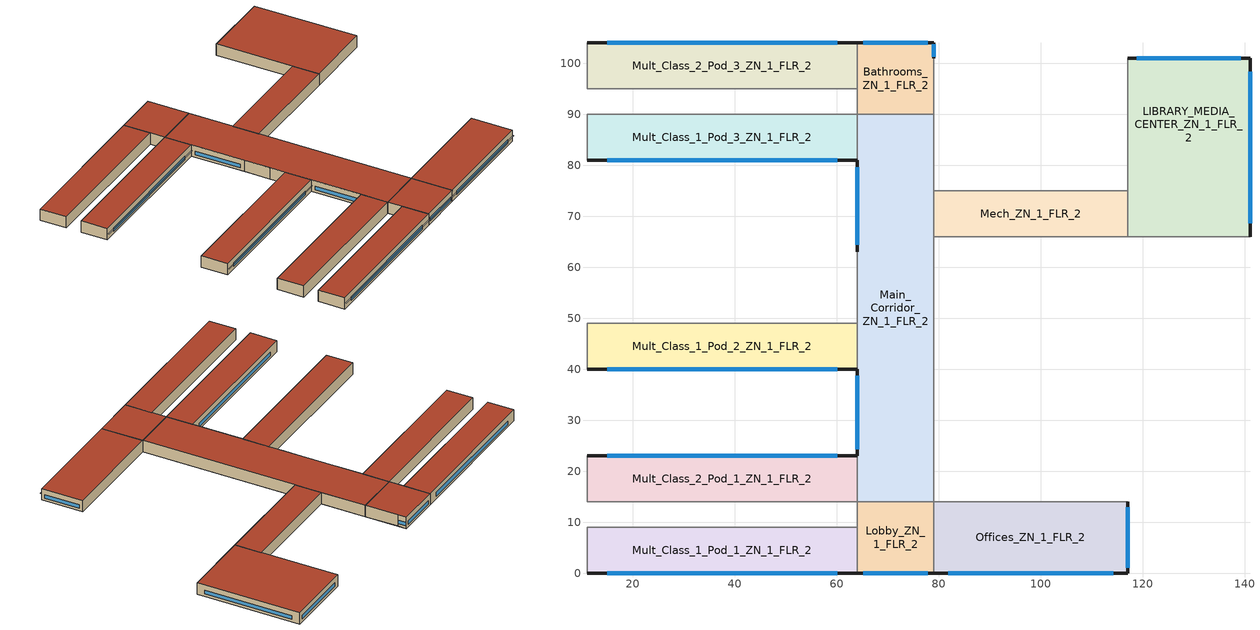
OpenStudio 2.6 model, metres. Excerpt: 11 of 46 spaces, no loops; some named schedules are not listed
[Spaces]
Bathrooms_ZN_1_FLR_2
 floor to Bathrooms_ZN_1_FLR_1: 79,104 79,90 64,90 64,104 z4
 wall outside (BTAP-Ext-Wall-Mass:U-0.247-:{ "cond"=>0.24} adj ext wall insulation): 79,101 79,104 64,104 z4:8
 wall to Auditorium_ZN_1_FLR_1: 79,90 79,101 z4:8
 wall to Mult_Class_2_Pod_3_ZN_1_FLR_2: 64,104 64,95 z4:8
 wall to Corridor_Pod_3_ZN_1_FLR_2: 64,95 64,90 z4:8
 wall to Main_Corridor_ZN_1_FLR_2: 64,90 79,90 z4:8
 window: 79,101.25 79,103.75 z4.88:6.17; 77.86,104 65.14,104 z4.87:6.15
 roof outside (BTAP-Ext-Roof-Metal:U-0.156-:{ "cond"=>0.138} adj roof insulation): 79,90 79,104 64,104 64,90 z8
Offices_ZN_1_FLR_2
 floor to Offices_ZN_1_FLR_1: 117,14 117,0 79,0 79,14 z4
 wall outside (BTAP-Ext-Wall-Mass:U-0.247-:{ "cond"=>0.24} adj ext wall insulation): 79,0 117,0 117,14 z4:8
 wall to Lobby_ZN_1_FLR_2: 79,14 79,0 z4:8
 wall to Gym_ZN_1_FLR_1: 117,14 79,14 z4:8
 window: 81.86,0 114.14,0 z4.87:6.14; 117,1.07 117,12.93 z4.87:6.15
 roof outside (BTAP-Ext-Roof-Metal:U-0.156-:{ "cond"=>0.138} adj roof insulation): 117,0 117,14 79,14 79,0 z8
Mech_ZN_1_FLR_2
 floor to Mech_ZN_1_FLR_1: 117,75 117,66 79,66 79,75 z4
 wall to Gym_ZN_1_FLR_1: 79,66 117,66 z4:8
 wall to Main_Corridor_ZN_1_FLR_2: 79,75 79,66 z4:8
 wall to Auditorium_ZN_1_FLR_1: 117,75 79,75 z4:8
 wall to LIBRARY_MEDIA_CENTER_ZN_1_FLR_2: 117,66 117,75 z4:8
 roof outside (BTAP-Ext-Roof-Metal:U-0.156-:{ "cond"=>0.138} adj roof insulation): 117,66 117,75 79,75 79,66 z8
LIBRARY_MEDIA_CENTER_ZN_1_FLR_2
 floor to Kitchen_ZN_1_FLR_1: 141,75 141,66 117,66 117,75 z4
 floor to Cafeteria_ZN_1_FLR_1: 141,101 141,75 117,75 117,101 z4
 wall outside (BTAP-Ext-Wall-Mass:U-0.247-:{ "cond"=>0.24} adj ext wall insulation): 141,66 141,101 117,101 z4:8
 wall to Auditorium_ZN_1_FLR_1: 117,101 117,75 z4:8
 wall to Aux_Gym_ZN_1_FLR_1: 117,66 141,66 z4:8
 window: 141,68.63 141,98.37 z4.87:6.14; 139.19,101 118.81,101 z4.87:6.15
 roof outside (BTAP-Ext-Roof-Metal:U-0.156-:{ "cond"=>0.138} adj roof insulation): 141,66 141,101 117,101 117,66 z8
Main_Corridor_ZN_1_FLR_2
 floor to Main_Corridor_ZN_1_FLR_1: 79,90 79,14 64,14 64,90 z4
 wall outside (BTAP-Ext-Wall-Mass:U-0.247-:{ "cond"=>0.24} adj ext wall insulation): 64,81 64,63 / 64,40 64,23 z4:8
 wall to Gym_ZN_1_FLR_1: 79,14 79,66 z4:8
 wall to Mult_Class_1_Pod_2_ZN_1_FLR_2: 64,49 64,40 z4:8
 wall to Auditorium_ZN_1_FLR_1: 79,75 79,90 z4:8
 wall to Corridor_Pod_2_ZN_1_FLR_2: 64,54 64,49 z4:8
 wall to Mult_Class_2_Pod_1_ZN_1_FLR_2: 64,23 64,14 z4:8
 wall to Mult_Class_2_Pod_2_ZN_1_FLR_2: 64,63 64,54 z4:8
 wall to Mult_Class_1_Pod_3_ZN_1_FLR_2: 64,90 64,81 z4:8
 wall to Lobby_ZN_1_FLR_2: 64,14 79,14 z4:8
 window: 64,38.71 64,24.29 / 64,79.64 64,64.36 z4.87:6.15
 roof outside (BTAP-Ext-Roof-Metal:U-0.156-:{ "cond"=>0.138} adj roof insulation): 79,14 79,90 64,90 64,14 z8
Mult_Class_2_Pod_1_ZN_1_FLR_2
 floor to Mult_Class_2_Pod_1_ZN_1_FLR_1: 64,23 64,14 11,14 11,23 z4
 wall outside (BTAP-Ext-Wall-Mass:U-0.247-:{ "cond"=>0.24} adj ext wall insulation): 64,23 11,23 z4:8
 wall to Corridor_Pod_1_ZN_1_FLR_2: 11,14 64,14 z4:8
 wall to Corner_Class_2_Pod_1_ZN_1_FLR_2: 11,23 11,14 z4:8
 window: 60.02,23 14.98,23 z4.87:6.14
 roof outside (BTAP-Ext-Roof-Metal:U-0.156-:{ "cond"=>0.138} adj roof insulation): 64,14 64,23 11,23 11,14 z8
Mult_Class_1_Pod_1_ZN_1_FLR_2
 floor to Mult_Class_1_Pod_1_ZN_1_FLR_1: 64,9 64,0 11,0 11,9 z4
 wall outside (BTAP-Ext-Wall-Mass:U-0.247-:{ "cond"=>0.24} adj ext wall insulation): 11,0 64,0 z4:8
 wall to Lobby_ZN_1_FLR_2: 64,0 64,9 z4:8
 wall to Corridor_Pod_1_ZN_1_FLR_2: 64,9 11,9 z4:8
 wall to Corner_Class_1_Pod_1_ZN_1_FLR_2: 11,9 11,0 z4:8
 window: 14.98,0 60.02,0 z4.87:6.14
 roof outside (BTAP-Ext-Roof-Metal:U-0.156-:{ "cond"=>0.138} adj roof insulation): 64,0 64,9 11,9 11,0 z8
Mult_Class_1_Pod_2_ZN_1_FLR_2
 floor to Mult_Class_1_Pod_2_ZN_1_FLR_1: 64,49 64,40 11,40 11,49 z4
 wall outside (BTAP-Ext-Wall-Mass:U-0.247-:{ "cond"=>0.24} adj ext wall insulation): 11,40 64,40 z4:8
 wall to Corner_Class_1_Pod_2_ZN_1_FLR_2: 11,49 11,40 z4:8
 wall to Corridor_Pod_2_ZN_1_FLR_2: 64,49 11,49 z4:8
 window: 14.98,40 60.02,40 z4.87:6.14
 roof outside (BTAP-Ext-Roof-Metal:U-0.156-:{ "cond"=>0.138} adj roof insulation): 64,40 64,49 11,49 11,40 z8
Mult_Class_1_Pod_3_ZN_1_FLR_2
 floor to Mult_Class_1_Pod_3_ZN_1_FLR_1: 64,90 64,81 11,81 11,90 z4
 wall outside (BTAP-Ext-Wall-Mass:U-0.247-:{ "cond"=>0.24} adj ext wall insulation): 11,81 64,81 z4:8
 wall to Corridor_Pod_3_ZN_1_FLR_2: 64,90 11,90 z4:8
 wall to Corner_Class_1_Pod_3_ZN_1_FLR_2: 11,90 11,81 z4:8
 window: 14.98,81 60.02,81 z4.87:6.14
 roof outside (BTAP-Ext-Roof-Metal:U-0.156-:{ "cond"=>0.138} adj roof insulation): 64,81 64,90 11,90 11,81 z8
Mult_Class_2_Pod_3_ZN_1_FLR_2
 floor to Mult_Class_2_Pod_3_ZN_1_FLR_1: 64,104 64,95 11,95 11,104 z4
 wall outside (BTAP-Ext-Wall-Mass:U-0.247-:{ "cond"=>0.24} adj ext wall insulation): 64,104 11,104 z4:8
 wall to Corner_Class_2_Pod_3_ZN_1_FLR_2: 11,104 11,95 z4:8
 wall to Corridor_Pod_3_ZN_1_FLR_2: 11,95 64,95 z4:8
 window: 60.02,104 14.98,104 z4.87:6.14
 roof outside (BTAP-Ext-Roof-Metal:U-0.156-:{ "cond"=>0.138} adj roof insulation): 64,95 64,104 11,104 11,95 z8
Lobby_ZN_1_FLR_2
 floor to Lobby_ZN_1_FLR_1: 79,14 79,0 64,0 64,14 z4
 wall outside (BTAP-Ext-Wall-Mass:U-0.247-:{ "cond"=>0.24} adj ext wall insulation): 64,0 79,0 z4:8
 wall to Corridor_Pod_1_ZN_1_FLR_2: 64,14 64,9 z4:8
 window: 65.14,0 77.86,0 z4.87:6.15
 roof outside (BTAP-Ext-Roof-Metal:U-0.156-:{ "cond"=>0.138} adj roof insulation): 79,0 79,14 64,14 64,0 z8
shading: 116.97,0 79.03,0 79.03,-0.52 116.97,-0.52 z6.26; 63.97,81 11.03,81 11.03,80.48 63.97,80.48 z6.26; 63.97,40 11.03,40 11.03,39.48 63.97,39.48 z6.26; 78.97,0 64.03,0 64.03,-0.52 78.97,-0.52 z6.26; 63.97,0 11.03,0 11.03,-0.52 63.97,-0.52 z6.26
[Site]
Montreal-Trudeau Intl AP: Latitude {deg}=45.471; Longitude {deg}=-73.741; Time Zone {hr}=-5; Elevation {m}=36; Terrain=City
[Building]
SecondarySchool-CAN_QC_Montreal-Trudeau.Intl.AP.716270_CWEC2016.epw created: 2019-07-24 20:40:34 +0000: North Axis {deg}=0; Default Construction Set=BTAP-Mass at hdd = 4400.0 adj ext wall insulation adj roof insulation; Standards Number of Stories=2; Standards Number of Above Ground Stories=2; Standards Building Type=NECB2017_SecondarySchool
[ClimateZones]
Climate Zone Institution Name 1=ASHRAE; Climate Zone Document Name 1=ANSI/ASHRAE Standard 169; Climate Zone Document Year 1=2006; Climate Zone Institution Name 2=CEC; Climate Zone Document Name 2=California Climate Zone Descriptions; Climate Zone Document Year 2=1995
[Site:WaterMainsTemperature]
Calculation Method=Correlation; Annual Average Outdoor Air Temperature {C}=7.6; Maximum Difference In Monthly Average Outdoor Air Temperatures {deltaC}=31.3
[Site:GroundTemperature:BuildingSurface]
19.527, 19.502, 19.536, 19.598, 20.002, 21.64, 22.225, 22.375, 21.449, 20.121, 19.802, 19.633
[SizingPeriod:DesignDay] Barometric Pressure {Pa}=100893; Sky Clearness=0; Rain Indicator=0; Snow Indicator=0; Day of Month=21; Daylight Saving Time Indicator=0; Humidity Indicating Type=Wetbulb; Dry-Bulb Temperature Range Modifier Type=DefaultMultipliers
Name | Maximum Dry-Bulb Temperature {C} | Daily Dry-Bulb Temperature Range {deltaC} | Humidity Indicating Conditions at Maximum Dry-Bulb | Wind Speed {m/s} | Wind Direction {deg} | Month | Day Type | Solar Model Indicator | ASHRAE Taub | ASHRAE Taud
Montreal-Trudeau Intl AP Ann Htg 99.6% Condns DB | -23.1 | 0 | -23.1 | 4.2 | 250 | 1 | WinterDesignDay | ASHRAEClearSky
Montreal-Trudeau Intl AP Ann Clg .4% Condns DB=>MWB | 30 | 8.9 | 22.1 | 5.3 | 220 | 7 | SummerDesignDay | ASHRAETau | 0.431 | 2.246
[Material:NoMass] Roughness=Smooth; Thermal Absorptance=0.9; Solar Absorptance=0.7
Name | Thermal Resistance {m2-K/W} | Visible Absorptance
Typical Carpet Pad | 0.21648 | 0.8
Typical Insulation 1 | 5.20402 | 0.7
Typical Insulation 2 | 3.77764 | 0.7
Typical Insulation 3 | 6.41024 | 0.7
Typical Carpet Pad 2 | 1.25503 | 0.8
Typical Carpet Pad 3 | 3.45515 | 0.8
Typical Insulation 4 | 0.526298 | 0.7
Typical Insulation 5 | 0.526316 | 0.7
Typical Insulation 6 R-22.12_R-value 23.0 (ft^2*h*R/Btu) | 4.05053 | 0.7
Typical Insulation 6 R-41.15_R-value 37.0 (ft^2*h*R/Btu) | 6.51608 | 0.7
[Material]
Name | Roughness | Thickness {m} | Conductivity {W/m-K} | Density {kg/m3} | Specific Heat {J/kg-K} | Thermal Absorptance | Solar Absorptance | Visible Absorptance
100mm Normalweight concrete floor | MediumSmooth | 0.1016 | 2.31 | 2322 | 832
G01 13mm gypsum board | Smooth | 0.0127 | 0.16 | 800 | 1090 | 0.9 | 0.7 | 0.5
G05 25mm wood | MediumSmooth | 0.0254 | 0.15 | 608 | 1630 | 0.9 | 0.5 | 0.5
4 in. Normalweight Concrete Floor | MediumRough | 0.1016 | 2.31 | 2322 | 832 | 0.9 | 0.7 | 0.7
1IN Stucco; 1IN Stucco 1 | Smooth | 0.0253 | 0.6918 | 1858 | 837 | 0.9 | 0.7 | 0.92
8IN CONCRETE HW RefBldg; 8IN CONCRETE HW RefBldg 1 | Rough | 0.2032 | 1.311 | 2240 | 836.8 | 0.9 | 0.7 | 0.7
1/2IN Gypsum; 1/2IN Gypsum 1 | Smooth | 0.0127 | 0.16 | 784.9 | 830 | 0.9 | 0.4 | 0.4
Metal Roof Surface; F08 Metal surface; Metal Roof Surface 1 | Smooth | 0.0008 | 45.28 | 7824 | 500 | 0.9 | 0.7 | 0.7
6 in. Normalweight Concrete Floor | MediumRough | 0.1524 | 2.31 | 2322 | 832 | 0.9 | 0.7 | 0.7
[Construction]
BTAP-Int-Floor: 100mm Normalweight concrete floor, Typical Carpet Pad
BTAP-Int-Wall: G01 13mm gypsum board, G01 13mm gypsum board
BTAP-Int-Ceiling: Typical Carpet Pad, 100mm Normalweight concrete floor
BTAP-Ext-DaylightDiffuser: SimpleGlazing
BTAP-Int-Door: G05 25mm wood
BTAP-Ext-Floor-Mass:U-0.183: Typical Insulation 1, 4 in. Normalweight Concrete Floor, Typical Carpet Pad
BTAP-Ext-Wall-Mass:U-0.247: 1IN Stucco, 8IN CONCRETE HW RefBldg, Typical Insulation 2, 1/2IN Gypsum
BTAP-Ext-Roof-Metal:U-0.156: Metal Roof Surface, Typical Insulation 3
BTAP-Grnd-Floor-Mass:U-0.757: 6 in. Normalweight Concrete Floor, Typical Carpet Pad 2
BTAP-Grnd-Roof-Mass:U-0.284: 6 in. Normalweight Concrete Floor, Typical Carpet Pad 3
BTAP-Ext-Door:U-1.9000000000000001: F08 Metal surface, Typical Insulation 4
BTAP-Ext-OverHeadDoor:U-1.9000000000000001: Typical Insulation 5
BTAP-Ext-DaylightDiffuser:U=0.190 SHGC=0.600: SimpleGlazing:U=0.190 SHGC=0.600
BTAP-Ext-Wall-Mass:U-0.247-:{ "cond"=>0.24} adj ext wall insulation: 1IN Stucco 1, 8IN CONCRETE HW RefBldg 1, Typical Insulation 6 R-22.12_R-value 23.0 (ft^2*h*R/Btu), 1/2IN Gypsum 1
BTAP-Ext-Roof-Metal:U-0.156-:{ "cond"=>0.138} adj roof insulation: Metal Roof Surface 1, Typical Insulation 6 R-41.15_R-value 37.0 (ft^2*h*R/Btu)
[DefaultConstructionSet] Default Interior Surface Constructions=Default Surface Constructions 2; Default Ground Contact Surface Constructions=BTAP-Mass at hdd = 4400.0 1; Default Exterior SubSurface Constructions=BTAP-Mass at hdd = 4400.0; Default Interior SubSurface Constructions=Default Sub Surface Constructions 2; Interior Partition Construction=BTAP-Int-Door
Name | Default Exterior Surface Constructions
BTAP-Mass at hdd = 4400.0 | BTAP-Mass at hdd = 4400.0
BTAP-Mass at hdd = 4400.0 adj ext wall insulation adj roof insulation | BTAP-Mass at hdd = 4400.0 adj ext wall insulation adj roof insulation
[DefaultSurfaceConstructions]
Name | Floor Construction | Wall Construction | Roof Ceiling Construction
Default Surface Constructions 2 | BTAP-Int-Floor | BTAP-Int-Wall | BTAP-Int-Ceiling
BTAP-Mass at hdd = 4400.0; BTAP-Mass at hdd = 4400.0 adj ext wall insulation adj roof insulation | BTAP-Ext-Floor-Mass:U-0.183 | BTAP-Ext-Wall-Mass:U-0.247 | BTAP-Ext-Roof-Metal:U-0.156
BTAP-Mass at hdd = 4400.0 1 | BTAP-Grnd-Floor-Mass:U-0.757 | BTAP-Grnd-Roof-Mass:U-0.284 | BTAP-Grnd-Roof-Mass:U-0.284
[DefaultSubSurfaceConstructions]
Name | Fixed Window Construction | Operable Window Construction | Door Construction | Glass Door Construction | Overhead Door Construction | Skylight Construction | Tubular Daylight Dome Construction | Tubular Daylight Diffuser Construction
Default Sub Surface Constructions 2 | BTAP-Ext-DaylightDiffuser | BTAP-Ext-DaylightDiffuser | BTAP-Int-Door
BTAP-Mass at hdd = 4400.0 | BTAP-Ext-DaylightDiffuser:U=0.190 SHGC=0.600 | BTAP-Ext-DaylightDiffuser:U=0.190 SHGC=0.600 | BTAP-Ext-Door:U-1.9000000000000001 | BTAP-Ext-DaylightDiffuser:U=0.190 SHGC=0.600 | BTAP-Ext-OverHeadDoor:U-1.9000000000000001 | BTAP-Ext-DaylightDiffuser:U=0.190 SHGC=0.600 | BTAP-Ext-DaylightDiffuser:U=0.190 SHGC=0.600 | BTAP-Ext-DaylightDiffuser:U=0.190 SHGC=0.600
[WindowMaterial:SimpleGlazingSystem] Solar Heat Gain Coefficient=0.6; Visible Transmittance=0.21
Name | U-Factor {W/m2-K}
SimpleGlazing | 2.2
SimpleGlazing:U=0.190 SHGC=0.600 | 1.9
[Space] Building Story=Building Story 2; Part of Total Floor Area=Yes
Name | Space Type | Thermal Zone
Bathrooms_ZN_1_FLR_2 | Space Function Washroom - other-sch-D | WET_ST=Washroom - other-sch-D_FL=Building Story 2_SCHD
LIBRARY_MEDIA_CENTER_ZN_1_FLR_2 | Space Function Library reading area | ALL_ST=Library reading area_FL=Building Story 2_SCH=C
Mult_Class_1_Pod_3_ZN_1_FLR_2; Mult_Class_1_Pod_1_ZN_1_FLR_2; Mult_Class_1_Pod_2_ZN_1_FLR_2 | Space Function Classroom/Lecture hall/Training room other | ALL_ST=Classroom/Lecture hall/Training room other_FL=Building Story 2_SCH=D 1
Offices_ZN_1_FLR_2 | Space Function Office enclosed <= 25 m2 | ALL_ST=Office enclosed <= 25 m2_FL=Building Story 2_SCH=A
Mult_Class_2_Pod_3_ZN_1_FLR_2; Mult_Class_2_Pod_1_ZN_1_FLR_2 | Space Function Classroom/Lecture hall/Training room other | ALL_ST=Classroom/Lecture hall/Training room other_FL=Building Story 2_SCH=D 2
Mech_ZN_1_FLR_2 | Space Function Electrical/Mechanical room-sch-D | WILD_ST=Electrical/Mechanical room-sch-D_FL=Building Story 2_SCH=D
Main_Corridor_ZN_1_FLR_2 | Space Function Corridor/Transition area other-sch-D | WILD_ST=Corridor/Transition area other-sch-D_FL=Building Story 2_SCH=D
Lobby_ZN_1_FLR_2 | Space Function Lobby - other | ALL_ST=Lobby - other_FL=Building Story 2_SCH=C
[BuildingStory]
Building Story 2: Nominal Z Coordinate {m}=4
[SpaceType] Standards Building Type=Space Function
Name | Default Schedule Set | Design Specification Outdoor Air Object | Standards Space Type
Space Function Washroom - other-sch-D | Space Function Washroom - other-sch-D Schedule Set | Space Function Washroom - other-sch-D Ventilation | Washroom - other-sch-D
Space Function Classroom/Lecture hall/Training room other | Space Function Classroom/Lecture hall/Training room other Schedule Set | Space Function Classroom/Lecture hall/Training room other Ventilation | Classroom/Lecture hall/Training room other
Space Function Corridor/Transition area other-sch-D | Space Function Corridor/Transition area other-sch-D Schedule Set | Space Function Corridor/Transition area other-sch-D Ventilation | Corridor/Transition area other-sch-D
Space Function Library reading area | Space Function Library reading area Schedule Set | Space Function Library reading area Ventilation | Library reading area
Space Function Lobby - other | Space Function Lobby - other Schedule Set | Space Function Lobby - other Ventilation | Lobby - other
Space Function Electrical/Mechanical room-sch-D | Space Function Electrical/Mechanical room-sch-D Schedule Set | Space Function Electrical/Mechanical room-sch-D Ventilation | Electrical/Mechanical room-sch-D
Space Function Office enclosed <= 25 m2 | Space Function Office enclosed <= 25 m2 Schedule Set | Space Function Office enclosed <= 25 m2 Ventilation | Office enclosed <= 25 m2
[People:Definition]
Space Function Library reading area People Definition: Number of People Calculation Method=People/Area; People per Space Floor Area {person/m2}=0.0500182; Fraction Radiant=0.3
[People] Work Efficiency Schedule=Work Efficiency Schedule; Clothing Insulation Schedule=Clothing Schedule; Air Velocity Schedule=Air Velocity Schedule; Multiplier=1
Name | People Definition | Space or SpaceType
Space Function Classroom/Lecture hall/Training room other People | Space Function Classroom/Lecture hall/Training room other People Definition | Space Function Classroom/Lecture hall/Training room other
Space Function Library reading area People | Space Function Library reading area People Definition | Space Function Library reading area
Space Function Washroom - other-sch-D People | Space Function Washroom - other-sch-D People Definition | Space Function Washroom - other-sch-D
[Lights:Definition]
Space Function Library reading area Lights Definition-new: Design Level Calculation Method=Watts/Area; Watts per Space Floor Area {W/m2}=10.3; Fraction Radiant=0.5; Fraction Visible=0.2
[Lights] Fraction Replaceable=1
Name | Lights Definition | Space or SpaceType
Space Function Classroom/Lecture hall/Training room other Lights | Space Function Classroom/Lecture hall/Training room other Lights Definition-new | Space Function Classroom/Lecture hall/Training room other
Space Function Library reading area Lights | Space Function Library reading area Lights Definition-new | Space Function Library reading area
Space Function Washroom - other-sch-D Lights | Space Function Washroom - other-sch-D Lights Definition-new | Space Function Washroom - other-sch-D
[ElectricEquipment:Definition]
Space Function Library reading area Elec Equip Definition - 30.0 percent reduction: Design Level Calculation Method=Watts/Area; Watts per Space Floor Area {W/m2}=0.700254; Fraction Radiant=0.5
[ElectricEquipment]
Name | Electric Equipment Definition | Space or SpaceType
Space Function Library reading area Elec Equip 30.0 percent reduction | Space Function Library reading area Elec Equip Definition - 30.0 percent reduction | Space Function Library reading area
Space Function Washroom - other-sch-D Elec Equip 30.0 percent reduction | Space Function Washroom - other-sch-D Elec Equip Definition - 30.0 percent reduction | Space Function Washroom - other-sch-D
[DesignSpecification:OutdoorAir] Outdoor Air Method=Sum; Outdoor Air Flow per Person {m3/s-person}=0; Outdoor Air Flow Rate {m3/s}=0; Outdoor Air Flow Air Changes per Hour {1/hr}=0
Name | Outdoor Air Flow per Floor Area {m3/s-m2}
Space Function Classroom/Lecture hall/Training room other Ventilation | 0.00278384
Space Function Library reading area Ventilation | 0.0008636
Space Function Washroom - other-sch-D Ventilation | 0.0003048
[DefaultScheduleSet] People Activity Level Schedule=NECB-Activity; Infiltration Schedule=Always On
Name | Number of People Schedule | Lighting Schedule | Electric Equipment Schedule
Space Function Classroom/Lecture hall/Training room other Schedule Set; Space Function Washroom - other-sch-D Schedule Set | NECB-D-Occupancy | NECB-D-Occupancy-NECB-D-Lighting-0.5-0.0-0.67-Light Ruleset | NECB-D-Electric-Equipment
Space Function Library reading area Schedule Set | NECB-C-Occupancy | NECB-C-Occupancy-NECB-C-Lighting-0.0-0.0-0.67-Light Ruleset | NECB-C-Electric-Equipment
[ThermostatSetpoint:DualSetpoint]
Name | Heating Setpoint Temperature Schedule | Cooling Setpoint Temperature Schedule
Space Function Washroom - other-sch-D Thermostat 6; Space Function Classroom/Lecture hall/Training room other Thermostat 51; Space Function Classroom/Lecture hall/Training room other Thermostat 52; Space Function Corridor/Transition area other-sch-D Thermostat 17; Space Function Electrical/Mechanical room-sch-D Thermostat 6 | NECB-D-Thermostat Setpoint-Heating | NECB-D-Thermostat Setpoint-Cooling
Space Function Lobby - other Thermostat 6; Space Function Library reading area Thermostat 3 | NECB-C-Thermostat Setpoint-Heating | NECB-C-Thermostat Setpoint-Cooling
Space Function Office enclosed <= 25 m2 Thermostat 6 | NECB-A-Thermostat Setpoint-Heating | NECB-A-Thermostat Setpoint-Cooling
[SpaceInfiltration:DesignFlowRate] Schedule=Always On Discrete; Design Flow Rate Calculation Method=Flow/ExteriorArea; Flow per Exterior Surface Area {m3/s-m2}=0.0001289; Constant Term Coefficient=0; Temperature Term Coefficient=0; Velocity Term Coefficient=0.224; Velocity Squared Term Coefficient=0
Name | Space or SpaceType
Bathrooms_ZN_1_FLR_2 Infiltration | Bathrooms_ZN_1_FLR_2
LIBRARY_MEDIA_CENTER_ZN_1_FLR_2 Infiltration | LIBRARY_MEDIA_CENTER_ZN_1_FLR_2
Lobby_ZN_1_FLR_2 Infiltration | Lobby_ZN_1_FLR_2
Main_Corridor_ZN_1_FLR_2 Infiltration | Main_Corridor_ZN_1_FLR_2
Mech_ZN_1_FLR_2 Infiltration | Mech_ZN_1_FLR_2
Mult_Class_1_Pod_1_ZN_1_FLR_2 Infiltration | Mult_Class_1_Pod_1_ZN_1_FLR_2
Mult_Class_1_Pod_2_ZN_1_FLR_2 Infiltration | Mult_Class_1_Pod_2_ZN_1_FLR_2
Mult_Class_1_Pod_3_ZN_1_FLR_2 Infiltration | Mult_Class_1_Pod_3_ZN_1_FLR_2
Mult_Class_2_Pod_1_ZN_1_FLR_2 Infiltration | Mult_Class_2_Pod_1_ZN_1_FLR_2
Mult_Class_2_Pod_3_ZN_1_FLR_2 Infiltration | Mult_Class_2_Pod_3_ZN_1_FLR_2
Offices_ZN_1_FLR_2 Infiltration | Offices_ZN_1_FLR_2
[ThermalZone] Use Ideal Air Loads=No
Name | Thermostat
WET_ST=Washroom - other-sch-D_FL=Building Story 2_SCHD | Space Function Washroom - other-sch-D Thermostat 6
ALL_ST=Lobby - other_FL=Building Story 2_SCH=C | Space Function Lobby - other Thermostat 6
ALL_ST=Classroom/Lecture hall/Training room other_FL=Building Story 2_SCH=D 1 | Space Function Classroom/Lecture hall/Training room other Thermostat 51
ALL_ST=Classroom/Lecture hall/Training room other_FL=Building Story 2_SCH=D 2 | Space Function Classroom/Lecture hall/Training room other Thermostat 52
ALL_ST=Library reading area_FL=Building Story 2_SCH=C | Space Function Library reading area Thermostat 3
ALL_ST=Office enclosed <= 25 m2_FL=Building Story 2_SCH=A | Space Function Office enclosed <= 25 m2 Thermostat 6
WILD_ST=Corridor/Transition area other-sch-D_FL=Building Story 2_SCH=D | Space Function Corridor/Transition area other-sch-D Thermostat 17
WILD_ST=Electrical/Mechanical room-sch-D_FL=Building Story 2_SCH=D | Space Function Electrical/Mechanical room-sch-D Thermostat 6
